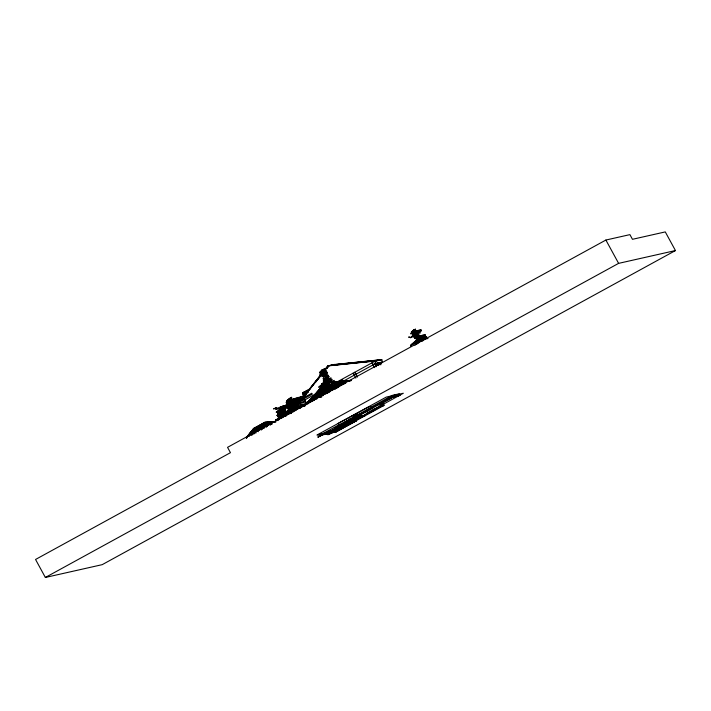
<?xml version="1.0" encoding="UTF-8"?>
<svg xmlns="http://www.w3.org/2000/svg" width="711" height="711" viewBox="0 0 711 711"><rect width="100%" height="100%" fill="white"/><g stroke="black" fill="none" stroke-linecap="round" stroke-linejoin="round"><path stroke-width="1.07" d="M322.847 375.07L326.082 372.999L323.523 375.737L322.847 375.07L321.95 376.688L324.278 374.91M278.739 416.219L278.828 415.073L277.85 414.771L278.356 413.482L277.93 413.064L281.121 410.682L284.489 410.043L281.121 410.682M328.446 384.615L327.984 384.891L341.973 381.46L336.65 382.909M327.629 382.945L324.518 385.753L323.843 385.309L320.074 387.317L324.447 383.638L325.3 383.904L327.762 382.687L327.629 383.931L334.366 380.429L327.113 381.994M326.927 373.924L323.825 376.226L327.007 373.986L325.247 375.479M323.825 383.265L321.656 384.038L323.443 382.536L323.354 381.611L324.856 380.03L325.354 379.994L324.971 380.9L323.398 382.287L330.188 379.55L330.464 378.91L329.788 378.901L331.202 378.039L326.589 378.936L323.549 381.434L325.851 379.301L326.127 377.541L328.98 376.768L326.127 377.541M417.117 338.205L424.023 335.788L425.507 335.859L424.271 336.445C421.374 337.041 411.376 339.494 417.881 338.134L424.023 335.788M279.032 412.193L278.499 413.109L285.44 410.416L279.032 412.193L278.285 413.571L279.272 413.429L278.259 415.18L278.73 415.5L277.637 416.575L278.81 416.282M282.125 407.901L275.717 409.545C276.081 407.954 288.684 404.159 283.094 406.825L285.724 406.763L283.209 407.936M278.312 414.62L277.628 414.291L278.668 412.753L278.125 412.229L278.668 411.314L282.587 409.207L285.493 408.781L284.969 408.621L283.796 410.123L284.409 410.363L282.987 411.669M331.255 388.028L331.984 387.904M321.319 374.724L324.891 371.729L326.713 371.275L321.781 374.999C329.131 368.147 313.364 381.505 324.891 371.729M326.118 381.176L326.589 378.936L328.242 378.856M304.45 398.48L295.927 401.066L293.572 403.581M337.618 387.779L331.699 388.606L339.156 386.331L337.521 387.237M289.537 404.346L288.31 405.981L284.924 408.016L288.248 404.426L287.377 404.71L285.502 406.941L288.222 405.306L290.932 401.386L303.082 397.929M278.836 414.931L279.059 414.122L278.028 414.353L279.992 412.762L288.399 411.011L280.978 412.531M311.987 397.884L313.409 397.156L311.222 398.711L312.68 397.333M323.212 369.596L325.585 368.609L321.665 370.164L319.443 372.635L325.14 368.645M413.473 330.437L413.651 329.806L415.562 329.273L413.651 329.806L412.709 330.953L415.295 329.362M323.212 378.296L323.052 378.803L324.225 379.114L323.292 380.376L326.216 377.914L325.958 376.91L327.86 375.63C328.669 373.737 321.523 378.661 323.932 378.225M302.068 406.648L302.522 405.634L300.264 405.945L300.389 405.474L306.557 403.83M288.942 401.084L287.742 402.248L288.47 401.751L287.351 403.946L287.848 404.177L291.323 402.55L289.955 401.777L291.421 400.489L303.473 396.196M314.831 399.724L312.582 400.977M323.701 370.849L326.189 369.978C324.038 369.569 314.324 379.558 323.807 370.529L325.54 370.049M415.935 335.316L418.983 334.499L413.775 337.094L415.935 335.316L418.415 334.419M288.079 402.026L289.333 398.444L291.67 397.325L289.901 400.835L286.817 402.95L286.675 402.026L287.884 400.071L287.048 400.497L286.106 402.639L287.235 403.848M278.854 418.477L279.547 416.513L278.579 416.37L280.978 414.451L289.955 412.291L290.728 412.202L287.911 413.207L290.923 413.011M324.811 380.056L325.007 379.505L324.243 379.772L324.731 378.776M289.99 406.576L287.057 408.585L290.088 404.648L288.222 405.306M323.203 372.857L324.172 370.813M331.468 390.65L332.09 389.033M327.718 384.082L327.771 383.078C327.558 384.029 331.993 381.123 333.69 382.136L333.21 382.482L335.823 382.545L330.499 384.411L328.109 384.509L322.607 389.619L325.887 385.335L322.234 388.224L321.95 388.686L325.469 385.7M337.032 386.126L341.955 384.758C324.891 389.957 336.259 383.478 327.078 391.859L326.465 391.841L328.384 390.108L328.18 389.326M287.448 413.029L290.452 409.029L290.008 408.923L288.764 410.718L291.332 408.709L293.341 405.812L304.886 400.853M279.841 418.85L281.965 416.139L275.459 420.219L278.099 419.526M330.091 386.66L327.096 389.708L328.055 389.041C324.234 393.343 330.286 388.33 330.437 386.331L341.858 383.158L335.485 384.935M336.641 388.135L332.641 389.521M324.723 373.373L325.771 372.875M304.157 398.844C298.211 402.159 288.364 403.786 287.608 412.06L288.55 411.571M291.883 406.079L290.017 409.518M330.126 379.745L332.144 379.354L331.406 379.487L330.233 382.18L328.135 383.158L328.686 381.425L327.887 381.425L324.287 382.936L325.211 381.878L318.679 387.255L325.238 381.62M328.758 376.786L325.851 379.301M251.676 431.879L252.752 430.111M253.107 429.515L253.827 428.342L264.723 422.37L275.744 421.827M284.267 408.656L282.329 408.407L284.782 407.199L282.294 407.794L280.365 408.647L277.121 411.776L282.711 409.18M325.949 389.113L324.074 390.517L329.22 385.718M328.438 384.544L323.052 388.188L322.661 389.006L326.784 386.073L322.821 390.197L325.745 388.064L328.446 384.615M326.944 389.744L324.811 392.028L327.575 389.886M328.482 390.33L326.856 391.468L325.567 391.219L327.815 389.895M294.834 406.585L298.984 403.875L305.348 401.911M289.715 401.813L290.683 400.355M246.264 438.029L248.086 435.399M246.539 437.852L249.046 434.225M246.601 437.896L250.316 432.652L250.716 434.67M246.753 437.958L251.596 431.088M248.103 436.278L252.876 429.515M249.57 434.359L253.827 428.342L255.142 432.297M250.965 432.688L253.471 428.929M250.787 433.097L252.032 431.284M322.421 374.448L324.269 371.933L326.713 371.275M312.413 399.591L313.036 398.747L316.226 397.938L313.036 398.747L311.676 400.009L315.924 397.964M413.58 334.152L414.833 332.455L421.205 330.846L414.833 332.455L412.104 334.979L415.5 332.828L420.61 330.891M329.442 383.025L327.211 381.976M278.214 418.548L278.988 417.517M278.819 415.802L280.49 413.606C300.664 410.363 284.631 411.402 277.841 415.384L279.192 416.317L277.477 419.108L278.392 418.859M326.065 389.308L324.34 391.468L327.407 388.961M333.192 389.184L332.304 389.761L332.846 389.379M334.614 364.396L327.789 365.934L301.873 398.684L303.721 398.755M302.051 398.649L321.905 373.63L302.219 398.613M323.185 371.924L328.047 365.872M323.363 371.889L328.304 365.818M302.557 398.533L306.05 394.205M309.294 389.93L321.736 374.377M326.34 368.378L328.562 365.756M302.726 398.498L306.228 394.17M315.684 382.118L321.905 374.341M326.598 368.325L328.731 365.721M302.904 398.453L306.397 394.125M307.161 393.245L308.53 391.521M320.634 376.048L321.994 374.324M326.767 368.289L328.989 365.658L377.274 360.664M327.024 368.227L329.069 365.641M304.575 406.008L307.205 402.764M304.77 405.928L308.698 401.048M304.957 405.865L310.938 398.489M306.752 403.875L311.702 397.787M307.01 403.812L311.96 397.733M309.996 400.302L312.04 397.716M311.356 398.853L313.418 396.329M312.182 397.973L315.657 393.761M312.44 397.92L317.15 392.054M312.609 397.884L319.39 389.486M312.618 398.222L320.945 387.788M314.893 395.609L311.622 399.013L312.742 398.089L316.244 397.431L310.974 399.466L311.631 398.88M316.199 393.876L321.07 387.815M316.342 393.876L321.194 387.824M322.501 386.091L323.932 384.367M317.63 392.516L319.799 389.948L318.546 391.619M295.927 401.066L291.741 402.861L289.777 404.861L291.91 402.337L297.367 399.626L303.544 397.876M246.237 437.674L253.827 428.342L254.929 433.408M287.786 402.693L290.132 399.911L303.446 396.027M290.87 413.269L294.949 408.754L305.677 404.417M287.004 408.381L290.381 404.435M418.646 340.329L412.104 344.248L410.425 345.955L418.37 340.382L424.494 339.2M304.895 405.483L323.869 384.358M324.616 383.505L325.985 383.007M294.532 400.249L291.634 402.524M289.715 411.953L290.657 411.011L288.782 413.269C292.132 408.505 297.074 404.612 303.037 404.266L307.054 403.475M333.548 387.06L332.606 387.806L333.201 388.544L334.108 388.348M313.267 397.2L312.36 397.733M334.837 382.776L334.197 383.469L337.067 383.469L331.744 385.833L331.682 385.211L327.113 386.597M416.859 336.392L414.495 338.303L416.602 336.419L425.445 334.81L416.762 336.383M279.147 412.442L277.868 413.829L278.472 413.74M282.631 406.345L286.275 405.092L284.107 406.265M294.212 407.27L288.835 412.593M300.326 408.416L294.949 408.754L289.972 413.686L281.476 415.295L278.934 417.401L281.636 415.26M283.245 413.02L282.516 413.74L283.031 414.193M324.385 382.927L326.82 380.563M414.94 345.288L418.957 341.707L423.792 340.347M278.836 416.513L280.978 414.451L291.386 413.26M285.04 410.398L282.24 411.411L281.832 411.722L283.565 411.74L281.254 412.833M287.377 404.71L288.799 403.377M290.008 408.923L293.421 405.812M294.078 409.634L295.154 408.621M305.286 405.288L295.652 409.865L293.279 411.953M417.028 333.583L413.082 336.676L412.06 336.783L412.895 336.019C405.314 342.267 418.388 329.975 420.361 332.899L415.42 333.779L412.371 336.579M326.536 393.512L328.829 391.397L329.264 390.072L328.553 391.272L333.601 388.242M417.313 343.795L419.357 341.618L423.454 340.453M281.36 412.638L276.783 415.553L278.277 414.211M311.649 400.906L313.329 399.404C320.057 396.871 307.81 402.444 312.067 400.524L311.614 400.88M287.048 400.497L289.333 398.444M283.102 410.318L283.751 410.825L282.285 411.562M280.836 418.45L282.463 416.984L286.213 415.944M278.108 414.442L279.992 412.762M328.109 384.509L327.878 383.238M414.113 329.628L411.198 332.384L412.62 330.713M281.725 418.192L282.463 416.984L283.92 416.717M415.588 340.969L410.62 345.395L417.775 339.067L426.716 336.774L425.4 337.769C422.103 339.191 418.779 338.596 415.944 340.702L418.237 339.289M322.234 388.224L327.967 383.149M419.357 341.618L419.063 341.68M413.926 336.925L416.246 335.281M286.711 412.967L281.432 414.415M277.797 420.61L279.156 419.437M277.503 419.846L278.543 418.512L275.459 420.219M295.278 410.709L295.66 409.874M291.03 405.172L292.177 404.212M416.291 330.553L412.007 332.988L414.237 331.13L421.232 329.833L414.726 331.504L410.7 333.894L411.882 332.588M300.682 402.275L291.332 408.709M304.841 399.173L296.709 403.368L288.399 409.349L291.492 405.857L289.333 407.154M418.281 340.445L428.013 338.525M416.166 344.337L417.606 343.182M297.9 405.501L294.416 408.558L290.968 410.389M285.307 414.575L282.249 416.655L280.161 416.539M325.167 374.768L325.62 375.07M288.026 404.319L286.604 405.386L286.249 404.959L287.742 402.248M338.783 385.229L339.271 385.709L336.41 387.104L331.628 387.913L330.268 390.046L329.122 390.472M300.522 406.079L293.305 410.7M290.257 398.773L291.67 397.325M423.374 339.431L421.321 340.765L417.49 341.396M324.687 375.479L323.861 375.906M328.713 385.673L326.242 386.66M326.073 382.163L325.087 383.22L321.763 384.056M288.808 413.171L291.163 411.642M417.881 338.134L415.535 338.774M281.858 417.659L282.498 417.25M329.104 388.73L331.442 387.228L333.077 387.282M281.609 416.904L282.818 416.131L285.724 415.864M313.764 397.796L312.982 398.267M417.677 336.596L414.709 338.08M324.447 383.638L327.513 381.745M304.201 398.96L295.109 402.222L289.217 406.914L288.826 406.052L290.177 404.363M321.665 370.164L323.878 369.24M326.136 393.512L333.406 389.104M330.091 389.566L332.41 388.17M419.357 335.672L416.086 336.943M284.898 411.616L281.2 413.304L281.707 413.358M329.575 388.064L331.93 386.58L337.032 385.833L337.761 385.3L337.405 384.838L339.636 383.744M295.136 410.585L296.86 409.589M328.064 392.792L329.913 391.743M282.107 413.367L278.374 414.877M334.837 383.069L342.791 379.958L337.023 382.767L337.014 383.744L335.69 384.642L329.78 386.571L327.504 389.095L325.238 390.321L325.86 389.459L324.909 389.424M322.154 373.844L320.545 374.164L321.692 372.386M310.351 388.597L302.539 392.881L303.944 397.094M302.113 399.12L304.21 398.507M336.818 382.091L375.061 361.161M304.432 400.124L316.964 393.254M305.232 401.173L306.992 404.275L305.143 400.631L305.508 401.093M353.056 373.186L354.202 375.195L355.98 374.235L357.517 377.061M333.761 364.583L381.789 359.642L382.465 361.89C379.878 363.054 369.569 362.761 374.715 367.631L371.96 362.823L373.115 364.832M342.738 381.478L374.866 363.881L375.524 363.73L376.528 365.587M376.155 364.672L375.648 364.787L375.524 363.73M377.141 365.481L376.119 363.597L375.684 363.81L376.794 365.667M375.177 363.925L377.621 363.259L378.652 365.143M377.283 363.445L378.421 363.197L378.883 364.059L377.754 364.316L377.621 363.259M378.421 363.197L378.99 362.957L380.012 364.832M380.252 363.748L379.114 364.005L378.643 363.143L381.514 362.379M380.74 362.832L382.465 361.89M378.119 364.645L377.692 364.547M605.888 240.042L227.547 447.343L230.453 452.676L35.55 559.468L45.362 577.465L102.206 564.658L675.45 250.556L665.283 231.91L632.461 239.305L629.91 234.63L605.888 240.042L618.606 263.363L675.45 250.556M45.362 577.465L618.606 263.363M339.236 424.663L318.919 435.772L328.846 433.043L329.317 433.906L328.393 433.141M319.772 435.576L321.345 434.732M338.427 425.329L368.956 408.629M320.625 435.381L322.199 434.537M339.28 425.142L340.542 424.485M349.314 419.641L355.571 416.291L354.593 416.513M368.227 409.278L369.809 408.434M323.896 433.754L317.746 437.123L324.634 433.87M351.314 418.823L340.134 424.947L351.43 418.797M356.184 416.157L370.342 408.434M318.555 436.936L324.145 433.879M355.384 416.61L395.894 394.569M322.323 434.999L330.384 430.564M371.506 408.052L356.291 416.406M342.444 424.058L352.665 418.521L357.224 417.49M352.185 419.001L341.724 424.591L337.689 425.498M370.92 408.674L359.108 414.984M324.029 434.617L355.642 417.295L358.939 416.548L345.644 423.845M373.213 407.67L357.997 416.113M324.118 434.599L355.989 417.215M357.74 416.175L393.823 396.489M356.415 417.117L325.567 434.145M392.525 397.333L394.25 396.391M325.14 434.368L355.091 417.97M355.376 417.908L357.1 416.966M379.007 404.906L391.468 398.08M393.21 397.182L399.271 393.805L392.508 395.325L372.244 406.434L367.711 407.456L338.018 423.48M325.994 434.172L355.891 417.792M327.753 433.283L345.288 423.792M346.026 423.249L355.251 418.308M356.06 417.757L357.775 416.815M393.894 397.022L395.272 396.267M326.847 433.986L358.46 416.655M394.578 396.871L396.178 395.956M395.254 396.72L396.631 395.965M329.717 433.817L328.198 434.643L327.727 433.781L329.246 432.955L330.046 433.746L345.519 425.258L345.235 424.743L344.186 424.982L344.471 425.498L345.519 425.258M344.648 424.654L359.828 416.353M395.938 396.56L397.662 395.618M328.58 433.488L346.657 424.005L345.35 424.298M347.012 423.401L358.193 417.277M335.228 430.057L337.138 429.017M342.835 425.88L360.504 416.202M396.622 396.409L398 395.654M335.476 430.128L337.503 428.982M342 426.556L346.657 424.005M349.27 422.521L358.495 417.579M359.473 416.984L361.188 416.042M397.307 396.258L400.302 395.023M348.577 423.045L359.864 416.895M360.148 416.833L361.872 415.891M380.687 405.448L383.54 403.884M397.982 396.107L399.706 395.156M327.131 433.799L327.798 434.741L362.468 415.757M330.935 433.061L362.637 415.722L359.339 416.459M380.207 406.088L366.307 413.598L403.324 393.245L386.277 397.085L316.928 435.043L323.789 433.497M351.314 422.058L362.183 416.379L351.821 421.943M361.686 416.486L379.514 406.736M332.73 432.652L381.914 405.705M334.508 431.764L363.223 416.139L365.241 415.686M333.583 432.466L365.596 414.913M382.767 405.519L369.125 413.011M334.437 432.27L336.01 431.426M353.091 422.032L354.354 421.374M363.125 416.53L364.387 415.882M382.047 406.168L383.62 405.323M335.29 432.084L336.863 431.239M353.945 421.836L384.589 405.101L380.038 406.132M336.054 431.906L356.291 420.823M331.566 384.189L332.33 383.807M293.821 404.79L298.513 401.653L304.175 399.244M330.055 381.283L331.042 380.749M283.973 410.025L285.413 409.474L284.116 409.314L286.249 407.527L281.885 408.656L282.445 409.154C279.627 409.26 271.335 414.966 280.01 410.647L280.374 411.207M313.409 399.395L314.138 399.306L311.809 400.808M333.015 389.824L333.583 389.548L333.068 389.068M279.761 414.317L279.503 411.909L280.338 412.469M416.202 332.481L413.704 333.183M313.729 398.755L312.547 399.182M426.129 336.685L417.499 339.289M417.064 333.397L414.869 334.188M421.579 339.751L418.424 340.827L417.881 341.715L419.117 341.867L417.579 342.818L415.739 343.377L415.295 342.826L412.104 344.248M325.754 373.204L327.442 372.546L326.162 374.253L324.634 374.359M323.967 387.406L324.749 387.113M336.703 387.682L334.677 388.428L335.521 389.095M280.338 414.851L281.378 414.486M291.652 412.238L289.333 412.744M283.485 416.566L285.093 416.033M328.935 387.513L329.78 387.246M332.028 385.895L332.828 385.673M283.014 415.855L288.222 414.406M290.932 401.386L297.367 399.626M290.132 399.911L297.793 397.929M286.249 414.957L287.991 414.522M282.587 409.207L284.969 408.621M381.789 359.642L374.973 361.179L375.639 363.428M376.119 363.597L377.043 365.472M380.269 362.663L380.945 364.734M376.386 364.619L377.523 364.361L377.052 363.499M380.483 363.694L380.989 363.579L380.518 362.717M377.914 364.423L378.448 364.512M354.14 375.204L355.856 378.092M303.242 398.382L301.873 398.684L311.765 393.272L312.325 394.116L302.779 399.315L302.539 398.88M393.654 396.525L394.898 396.24M397.547 395.645L398.711 395.494M394.561 396.427L395.84 396.143M396.063 396.089L397.2 395.831M392.792 396.996L399.44 395.494M391.93 397.467L398.578 395.965M368.84 408.647L373.391 407.625M367.374 409.474L372.066 408.318M378.608 406.941L383.353 405.777M351.883 415.935L360.406 414.006M360.628 414.371L358.726 415.073M356.567 416.068L354.967 416.708L355.704 416.539M353.731 416.984L354.629 416.779M354.958 417.721L358.086 417.019M358.477 416.93L361.606 416.228M352.736 418.317L334.508 428.342M349.608 419.206L350.612 418.983M350.958 418.903L352.46 418.566M357.624 417.401L361.33 416.566M362.379 416.335L362.877 416.219M348.461 419.837L364.432 416.148M350.132 419.508L352.549 418.966M352.976 418.868L359.286 417.446M359.713 417.348L362.13 416.806M348.417 420.45L360.406 417.748M346.692 421.392L358.691 418.69M344.977 422.334L356.966 419.632M343.253 423.276L355.251 420.574M339.147 424.68L355.207 421.188M355.633 420.965L356.38 420.796L336.143 431.888L329.06 433.479M338.489 425.045L342.586 424.12M342.986 424.032L343.946 423.809M344.657 423.649L346.453 423.249M347.759 422.956L349.661 422.53M350.061 422.432L352.558 421.872M352.905 421.792L355.713 421.161M342.124 424.503L343.093 424.28M343.804 424.12L345.59 423.72M346.897 423.427L348.799 423.001M349.199 422.903L351.705 422.343M352.043 422.263L354.798 421.65M351.047 422.627L351.838 422.45M342.204 425.036L343.742 424.689M349.243 423.596L350.203 423.374M340.489 425.978L342.195 425.596M347.608 424.511L348.399 424.334M338.765 426.92L340.471 426.538M344.08 425.72L345.048 425.507M345.804 425.48L346.764 425.258M343.049 426.324L344.106 425.996M337.05 427.862L338.756 427.48M342.533 426.627L343.155 426.484M344.168 426.396L344.959 426.218M335.325 428.804L337.032 428.422M342.444 427.338L343.244 427.16M333.61 429.746L335.316 429.364M340.729 428.289L341.52 428.102M331.886 430.688L333.592 430.306M339.005 429.231L339.805 429.044M330.171 431.63L331.708 431.284M337.29 430.173L338.08 429.986M317.488 434.776L324.945 433.097M328.446 432.572L329.984 432.226M335.565 431.115L336.365 430.928M320.492 434.919L328.846 433.043M337.601 431.07L330.348 433.07M319.577 435.408L327.984 433.514M330.517 432.946L336.801 431.524M330.722 433.079L331.486 432.821M327.727 433.781L328.206 433.674M329.469 433.737L330.428 433.514M327.051 380.341L331.406 379.487M291.741 402.861L295.109 402.222M295.234 407.074L302.371 405.759M282.765 415.597L284.249 415.322M280.685 406.772L284.622 405.785M332.57 364.859L380.856 359.855M331.37 365.125L379.665 360.122M330.18 365.392L378.465 360.388M327.789 365.934L376.083 360.93M333.21 382.207L351.145 380.367M332.615 382.34L351.394 380.447M332.615 382.482L351.394 380.589M349.919 380.954L332.864 382.554L349.412 381.069M346.488 381.327L349.661 381.007M311.791 397.769L317.541 397.191M312.422 400.924L311.516 397.831L321.434 396.836M324.811 383.273L326.047 383.167M326.758 383.096L327.993 382.989M311.516 397.831L321.017 396.978M266.367 427.311L264.723 422.37L275.895 421.872M274.49 422.112L266.741 422.334L267.745 425.338M264.723 422.37L274.153 422.183M279.761 416.513L280.49 416.495M327.531 383.451L328.02 383.451M280.365 408.647L282.276 408.718M331.148 387.824L331.788 387.859M326.598 376.288L325.656 376.137L325.38 377.017L328.34 375.452L328.029 375.044M329.442 385.442L331.104 385.824M279.85 409.883L282.391 410.594M303.268 393.325L302.779 393.316L303.81 396.418M414.726 331.504L414.237 331.13L414.317 331.593M292.541 404.337L293.465 405.483M355.918 374.253L354.727 372.262L355.864 374.262M377.399 363.312L378.421 365.187M374.866 363.881L376.403 366.698M329.762 433.221L330.046 433.746M303.25 397.964L306.503 403.919M329.771 386.1L329.984 386.349M307.294 390.277L307.996 392.383M306.272 390.837L306.876 392.641M305.259 391.388L305.934 393.423M304.237 391.948L305.437 395.556M303.828 392.17L305.081 395.929M303.224 392.508L304.539 396.48M271.46 422.236L272.109 424.191M270.784 422.254L271.486 424.36M270.109 422.263L270.713 424.067M269.433 422.281L270.393 425.169M268.758 422.29L269.442 424.334M268.091 422.307L268.989 425.009M267.416 422.316L268.367 425.178M266.065 422.343L267.469 426.556M265.399 422.361L266.652 426.138M264.145 422.69L265.461 426.636M263.577 423.001L264.892 426.955M262.999 423.312L264.314 427.267M262.43 423.632L264.074 428.573M261.852 423.943L263.168 427.898M261.284 424.254L262.599 428.209M260.706 424.574L262.35 429.515M260.137 424.885L261.452 428.84M259.559 425.196L261.204 430.137M258.991 425.516L260.306 429.471M258.413 425.827L259.728 429.782M257.844 426.147L259.16 430.093M257.266 426.458L258.582 430.413M256.698 426.769L258.342 431.71M256.12 427.089L257.435 431.035M255.551 427.4L256.867 431.355M254.973 427.711L256.289 431.666M254.405 428.031L256.049 432.963M345.253 381.443L345.777 383.22M344.284 381.523L344.862 383.496M343.306 381.611L344.08 384.207M342.338 381.7L343.173 384.527M341.36 381.789L342.267 384.847M340.391 381.878L341.2 384.615M339.414 381.967L340.569 385.869M338.445 382.047L339.671 386.215M337.467 382.136L338.871 386.873M336.499 382.225L337.974 387.228M335.521 382.314L336.463 385.478M333.441 385.424L334.01 387.326M331.628 382.66L333.388 388.615M329.904 386.953L330.499 388.97M327.638 386.055L328.224 388.028M326.696 386.251L327.3 388.295M327.904 390.33L328.509 392.374M326.065 387.495L327.629 392.774M324.367 385.149L324.971 387.193M325.576 389.237L326.784 393.316M323.318 384.98L325.949 393.858M322.572 385.842L325.051 394.205M321.825 386.695L324.163 394.569M321.088 387.548L323.469 395.618M320.341 388.402L322.492 395.68M319.595 389.255L321.825 396.809M318.848 390.117L320.848 396.889M318.101 390.97L319.879 396.978M317.355 391.823L318.901 397.067M316.608 392.676L317.933 397.156M315.862 393.53L316.955 397.245M316.377 397.396L316.857 399.013M315.115 394.392L315.986 397.333M315.408 397.485L315.942 399.289M314.369 395.245L315.009 397.413M314.431 397.573L315.026 399.573M313.622 396.098L314.04 397.502M313.462 397.653L314.235 400.293M312.876 396.951L313.062 397.591M312.485 397.742L313.329 400.604M310.769 398.684L311.614 401.546M310.023 399.538L310.796 402.177M309.276 400.4L309.863 402.399M308.53 401.253L309.063 403.057M307.783 402.106L308.263 403.724M253.32 428.964L254.369 433.808M252.814 429.586L253.516 432.821M252.307 430.208L253.205 434.314M251.801 430.83L252.441 433.754M251.294 431.453L252.103 435.15M250.787 432.075L251.472 435.221M249.774 433.319L250.183 435.168M248.77 434.563L249.197 436.572M418.957 341.707L419.055 342.675M330.802 386.953L330.615 387.531L331.353 387.379L330.802 386.953M330.251 386.18L330.037 386.837L329.7 386.277L330.251 386.18M331.29 386.313L332.464 385.94L331.29 386.313M276.668 407.59L273.735 408.878L276.668 407.59M330.588 386.686L331.122 386.588L330.588 386.686M329.726 391.139L329.726 391.139M330.917 389.53L331.362 389.095L330.917 389.53M322.314 385.718L322.314 385.718M326.518 385.771L327.344 385.282L326.518 385.771M331.735 384.953L331.255 385.122L331.753 384.944M337.556 387.388L337.005 387.513L337.556 387.388M421.063 341.129L421.063 341.129M282.294 413.251L282.898 413.153L282.294 413.251M410.238 337.298L408.612 337.103L410.247 337.325"/></g></svg>
